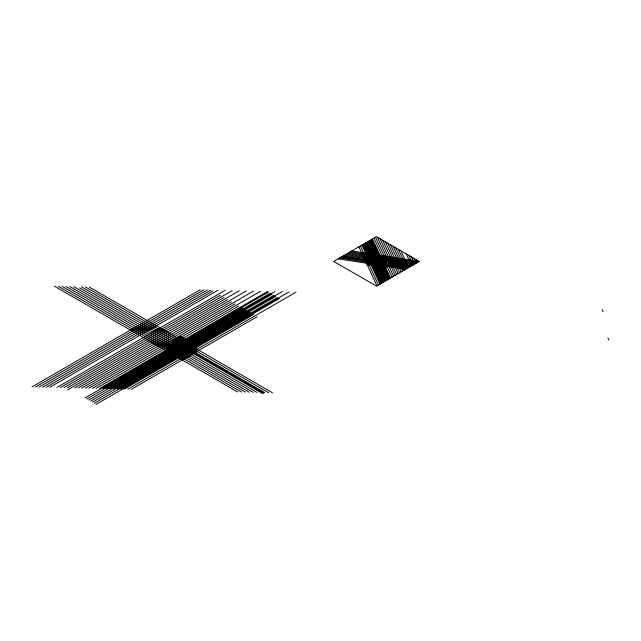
<?xml version="1.0" encoding="UTF-8"?>
<svg xmlns="http://www.w3.org/2000/svg" width="641" height="641" viewBox="0 0 641 641"><rect width="100%" height="100%" fill="white"/><g stroke="black" fill="none" stroke-linecap="round" stroke-linejoin="round"><path stroke-width="0.96" d="M366.171 262.626L367.718 261.704A1.755 1.01 0 0 0 367.99 261.119L367.381 260.735L365.715 261.64L367.421 261.905M367.974 263.098L366.267 262.834L367.934 261.929L368.543 262.313A1.755 1.01 0 0 1 368.271 262.898L366.724 263.82M372.205 259.124L373.799 258.171L373.102 257.81A1.755 1.01 0 0 0 372.092 257.97L370.498 258.86M175.089 342.03L182.797 337.567M175.522 342.51L183.23 338.039M175.963 342.975L183.663 338.512M176.395 343.44L184.103 338.977M173.006 343.945L173.006 340.692L174.857 341.757A35.399 20.472 59.9 0 0 176.86 343.921L184.536 339.426M177.277 344.329L184.977 339.866M177.717 344.77L185.417 340.307M178.158 345.195L185.866 340.732M178.607 345.611L186.307 341.148M179.055 346.02L186.755 341.557M179.504 346.428L187.204 341.965M179.953 346.821L187.661 342.358L196.466 348.56L196.466 351.813L178.462 341.757M180.401 347.214L188.109 342.743M180.858 347.59L188.566 343.127M181.315 347.967L189.023 343.504M181.772 348.335L189.48 343.864M182.228 348.696L189.936 344.225M182.693 349.049L190.401 344.578M183.158 349.393L190.858 344.93M176.86 343.921L183.582 349.706L191.322 345.267M184.079 350.066L191.787 345.603M184.552 350.395L192.252 345.932M185.017 350.715L192.725 346.252M185.489 351.036L193.189 346.565M185.954 351.34L193.662 346.877M186.427 351.645L194.135 347.182M187.092 355.378L186.459 355.803L187.092 356.228L186.459 356.716L186.779 357.406L186.9 351.949L194.608 347.478M32.05 386.868L200.224 289.772M35.6 386.956L203.774 289.86M39.149 387.044L207.323 289.948M42.699 387.132L210.873 290.036M46.248 387.22L212.884 291.014M49.79 387.308L217.972 290.213M56.889 387.485L225.071 290.389M60.438 387.573L220.288 295.285M63.988 387.661L232.162 290.565M67.537 387.749L223.989 297.424M67.69 389.792L239.261 290.734M74.636 387.917L227.683 299.555M78.186 388.005L246.36 290.91M81.736 388.093L231.385 301.695M85.277 388.182L253.459 291.086M88.827 388.27L235.087 303.826M173.006 340.692L180.722 336.237L182.573 337.302L187.693 342.374M92.376 388.358L172.998 341.813M181.667 336.805L260.558 291.262M95.926 388.446L179.063 340.443M180.409 339.674L182.573 340.555M182.509 338.456L238.789 305.965M179.64 337.27L182.276 338.769L182.26 340.74M99.475 388.534L267.65 291.439M85.109 397.901L268.307 292.128M182.26 343.993L182.276 342.022L180.257 340.876M103.025 388.622L242.49 308.105M86.952 398.966L270.157 293.193M181.675 345.411L183.126 344.385L181.996 344.529L181.868 347.43L183.118 345.956M183.11 344.554L183.19 346.669L181.659 347.558L181.691 345.042L182.989 344.225M106.574 388.71L274.749 291.615M183.19 344.658L181.659 345.844M183.19 344.842L181.659 345.972M183.19 345.146L181.659 346.276M88.803 400.032L272.008 294.267M181.587 346.597L183.118 345.347M183.19 345.755L181.659 346.949L187.829 351.412M183.19 346.06L181.659 347.254M183.19 346.364L181.764 347.494M110.124 388.799L246.192 310.236M177.317 350.707L175.466 351.773L175.778 355.21L175.778 353.247A1.098 0.633 60 0 1 176.539 352.806A1.098 0.633 60 0 1 177.309 354.153L177.629 356.276L177.629 354.321A1.082 0.625 60 0 1 178.398 353.872A1.082 0.625 60 0 1 179.168 355.202L179.48 357.349L179.48 355.386A1.082 0.625 60 0 1 180.249 354.946A1.082 0.625 60 0 1 181.01 356.268L181.331 358.415L181.331 356.452A1.082 0.625 60 0 1 182.1 356.011A1.082 0.625 60 0 1 182.861 357.341L183.182 359.481L185.033 358.415L185.033 353.023M90.653 401.106L273.859 295.333M113.673 388.887L282.545 291.391M175.778 353.247L178.398 351.741A1.082 0.625 60 0 1 179.039 352.51M92.504 402.171L275.71 296.398M175.466 355.026L177.629 354.144M177.317 354.136L178.551 353.423M117.223 388.975L249.886 312.375M177.629 354.321L178.863 353.608M94.355 403.237L277.561 297.472M177.317 356.092L179.48 355.21M120.764 389.063L288.947 291.967M179.48 355.386L180.714 354.673M96.206 404.311L279.404 298.538M183.286 354.153L187.116 352.069M183.446 354.249L187.22 352.125M183.55 354.305L187.38 352.221M183.711 354.401L187.484 352.278M179.168 357.165L181.01 356.092M183.815 354.457L187.645 352.374M181.01 356.268L182.244 355.555M183.975 354.553L187.749 352.438M124.314 389.143L253.588 314.515M181.331 356.452L182.565 355.739M184.239 354.705L188.013 352.59M184.344 354.761L188.174 352.678M184.504 354.858L188.278 352.742M184.608 354.914L188.438 352.83M184.768 355.01L188.542 352.895M188.702 352.983L184.929 355.162L185.561 355.651L184.929 356.075M196.466 348.56L183.182 356.228L183.182 359.481M185.561 354.978L184.929 355.467L185.561 355.955M187.092 354.273L186.459 354.761L187.092 355.13L186.459 355.683L187.092 356.043M184.929 355.771L185.561 355.346L183.286 354.032M186.459 354.89L187.092 354.457M185.561 355.467L184.929 355.955L185.561 356.34M181.01 358.231L182.861 357.165M182.861 357.341L184.712 356.268A1.082 0.625 60 0 0 184.167 355.106A1.082 0.625 60 0 0 183.31 354.97M127.863 389.231L296.046 292.136M185.033 356.404L185.561 356.075M193.534 348.52L196.17 350.018L196.154 351.997M186.459 355.987L187.092 355.499L186.459 355.01L187.092 354.585L184.768 353.175M186.459 356.108L187.092 355.683L186.459 355.13L187.092 354.761L184.608 353.271M186.459 356.412L187.092 355.987L186.459 355.435M187.092 356.108L186.459 356.596L187.092 357.021M187.092 356.412L186.459 356.901L187.092 357.221L187.092 353.968M182.861 359.297L185.033 358.415M186.459 353.968L186.459 357.221L187.092 356.716M186.515 357.253L187.092 356.901L186.459 356.356M131.413 389.319L257.289 316.646M170.234 345.547L188.75 356.268L189.071 354.12A1.082 0.625 -60 0 1 189.832 352.798A1.082 0.625 -60 0 1 190.601 353.239L190.601 355.202L190.922 353.055A1.082 0.625 -60 0 1 191.683 351.725A1.082 0.625 -60 0 1 192.452 352.165L192.452 354.128L192.773 351.989A1.082 0.625 -60 0 1 193.534 350.659A1.082 0.625 -60 0 1 194.303 351.1L194.303 353.063L194.624 350.915A1.098 0.633 -60 0 1 195.393 349.593A1.098 0.633 -60 0 1 196.178 350.018M363.399 256.656L365.699 255.326L369.673 263.884L371.732 264.204A54.277 31.337 0 0 0 387.468 264.965M365.05 258.644L365.154 259.1L364.489 259.004L367.589 257.209L366.916 256.849A1.755 1.01 0 0 0 365.899 257.009L363.952 257.85L366.251 256.52L367.541 258.94M367.125 257.698L364.569 259.172L364.977 259.196L364.785 258.788M364.625 259.188L367.966 257.329A1.755 1.01 0 0 1 368.976 257.169L369.665 257.49L365.066 260.246M364.801 259.212L367.189 257.834M368.543 257.914L366.203 259.268L384.143 262.057M366.82 259.228L366.187 259.236L368.775 257.954M367.365 258.916L366.259 259.405M367.461 258.932L368.904 258.099M368.431 258.539L370.025 257.65M365.618 261.44L367.165 260.518A1.755 1.01 0 0 0 367.437 259.934L366.796 259.549L365.162 260.446L366.876 260.711M370.145 258.804L371.716 257.842L371.043 257.49A1.755 1.01 0 0 0 370.025 257.65M372.565 259.18L374.865 257.85L374.312 256.664M367.277 265.013L368.847 264.092A1.779 1.026 0 0 0 369.096 263.507L368.487 263.114L366.82 264.02L368.535 264.284M369.673 263.884L367.373 265.214L369.432 265.534L371.732 264.204L369.432 259.236A54.221 31.305 0 0 0 385.137 259.982L387.204 260.286L389.504 265.262L384.904 267.914L382.845 267.593L387.444 264.941L389.504 265.262M378.879 259.052L381.179 257.722M379.432 260.246L380.978 259.325A1.755 1.01 0 0 0 381.251 258.74L380.602 258.355L378.975 259.252L380.682 259.517M379.985 261.432L381.531 260.518A1.755 1.01 0 0 0 381.804 259.925L381.195 259.541L379.528 260.446L381.235 260.711M380.538 262.626L382.084 261.704A1.755 1.01 0 0 0 382.356 261.119L381.715 260.743L380.081 261.64L381.788 261.905M387.444 264.941L385.137 259.974L382.837 261.296L344.193 255.334M378.695 264.869L380.53 263.828L380.826 264.701M378.759 265.005L380.746 263.876M381.091 263.82L382.637 262.898A1.755 1.01 0 0 0 382.909 262.313L382.3 261.921L380.634 262.834L382.34 263.098M378.863 265.246L380.946 264.06M378.927 265.382L380.778 263.932L380.986 264.348M379.039 265.614C384.824 261.913 375.73 267.794 380.425 264.949M381.643 265.005L383.19 264.092A1.755 1.01 0 0 0 383.462 263.499L382.821 263.122L381.187 264.02L382.893 264.284M383.943 263.683L385.489 262.762A1.755 1.01 0 0 0 385.762 262.177L385.121 261.792L383.486 262.69L385.193 262.962M382.196 266.199L383.743 265.278A1.755 1.01 0 0 0 384.015 264.693L383.406 264.308L381.74 265.214L383.446 265.478M382.749 267.393L384.32 266.472A1.779 1.026 0 0 0 384.568 265.887L383.927 265.502L382.292 266.408L383.999 266.672M385.049 266.063L386.619 265.142A1.779 1.026 0 0 0 386.868 264.557L386.227 264.18L384.592 265.078L386.307 265.342M419.278 261.408L376.475 286.118L333.665 261.408L376.475 236.689L419.278 261.408L351.757 250.96M350.25 251.833L417.772 262.281L416.666 259.893M348.736 252.706L416.257 263.155L414.046 258.387M364.945 255.767L383.518 258.635M347.23 253.58L414.751 264.02L411.434 256.873M366.267 256.552L368.399 257.009M366.348 256.729L368.463 257.145M366.412 256.865L368.519 257.281M365.498 256.953L384.071 259.829M366.54 257.137L368.663 257.586M373.591 258.323L373.431 257.842M366.62 257.305L368.727 257.722M366.676 257.442L368.791 257.858M345.715 254.453L384.352 260.422M387.493 260.911L413.237 264.893L408.814 255.366M368.936 258.171L366.516 257.794L366.532 258.299M366.34 257.89L369 258.307M369.056 258.443L366.171 257.994L365.498 258.9M366.836 258.131L364.473 258.972M367.013 258.155L369.136 258.611M383.598 260.863L365.779 258.219L365.843 258.7M367.157 258.459L369.264 258.884M369.344 259.052L366.588 259.004M369.408 259.188L366.283 259.18M388.045 262.113L411.714 265.775L406.202 253.852M366.299 257.914L366.444 258.355L365.61 258.315L365.025 259.172M384.648 261.768L382.933 261.504L384.568 260.607L385.209 260.983A1.755 1.01 0 0 1 384.937 261.568L383.39 262.49L342.679 256.2M364.657 258.868L365.538 258.876M388.606 263.307L410.2 266.648M341.925 256.64L384.688 263.251M341.172 257.073L383.951 263.691M389.159 264.501L408.694 267.521L400.962 250.831M385.746 264.148L384.039 263.884L385.674 262.986L386.315 263.363A1.755 1.01 0 0 1 386.042 263.956L384.496 264.869L339.658 257.946M367.71 261.72L385.257 264.437M380.241 263.836L380.85 263.94L378.951 265.254M380.273 263.868L380.417 265.005M380.89 264.116L378.975 265.478L379.384 265.606L379.192 264.404M388.959 265.574L407.179 268.395M379.704 264.172L379.945 265.286M379.488 264.292L379.728 265.406L379.063 264.485M380.81 264.597L380.586 263.828M368.263 262.914L385.802 265.63M378.719 264.685L379.256 265.678M378.807 264.949L380.257 263.836L380.754 264.781M380.081 265.15L379.881 264.012M338.144 258.82L405.665 269.268M385.145 266.271L387.204 266.584L392.092 277.104M178.871 338.592L191.98 349M89.275 287.032L178.278 338.424M180.009 339.418L272.473 392.805M179.176 339.137L180.409 339.85L180.409 341.805M180.313 340.683L196.13 349.818M178.871 340.555L180.722 341.629L180.722 339.49M177.637 340.018L178.871 340.732L178.871 342.695L177.02 341.629M85.405 286.936L176.147 339.321M178.559 340.74L268.611 392.709M177.325 340.203L178.559 340.916L178.559 342.879M180.722 342.743L182.573 343.808L182.573 337.302L174.857 341.757L174.857 345.01M194.624 350.739L196.466 351.813M178.871 341.845L180.722 342.919L180.722 344.882L178.871 343.808M193.39 350.202L194.624 350.915M179.176 342.39L180.409 343.103L180.409 345.058L178.559 343.993M182.509 344.225L182.244 347.222M193.069 350.387L194.303 351.1M182.348 344.321L182.012 347.27M183.118 344.738L190.137 350.074M182.244 344.401L181.852 347.358M182.132 344.497L177.645 340.147M183.118 345.042L181.659 346.46M182.076 344.57L189.672 350.339M181.988 344.682L182.861 344.153L182.925 346.821M81.543 286.848L174.873 340.724M176.596 341.725L264.741 392.613M175.474 341.268L176.708 341.982L176.708 343.945L174.857 342.879M183.118 345.651L181.659 347.069M181.707 345.275L183.102 344.345L182.957 346.717M177.18 340.411L183.19 346.244M194.624 352.879L192.773 351.813L192.773 349.85M176.66 342.831L263.82 393.149M192.452 351.997L194.303 353.063M177.325 343.456L178.559 344.169L178.559 346.132L176.708 345.058M191.218 351.46L192.452 352.165M181.659 346.156L183.19 344.962L178.11 339.874M175.169 342.695L177.02 343.76L177.02 341.797A1.082 0.625 -60 0 1 177.789 340.475A1.082 0.625 -60 0 1 178.559 340.916M182.541 346.965L182.693 344.121M173.326 341.797L175.169 342.871L175.169 344.834L173.326 343.76L173.326 341.797A1.082 0.625 -60 0 1 173.871 340.635A1.082 0.625 -60 0 1 174.729 340.507M79.692 287.913L173.022 341.797M174.753 342.791L262.89 393.678M177.02 344.882L178.871 345.948L178.871 343.985A1.082 0.625 -60 0 1 179.64 342.655A1.082 0.625 -60 0 1 180.409 343.103M190.922 352.879L192.773 353.944M189.688 352.342L190.922 353.055M174.761 343.888L192.452 354.128M175.474 344.521L176.708 345.235L176.708 347.198L174.857 346.132M189.367 352.526L190.601 353.239M73.811 286.655L257.009 392.42M186.779 352.021L188.678 353.055M186.619 352.109L188.574 353.119M186.515 352.173L188.414 353.207M186.355 352.262L188.31 353.271M175.169 345.948L177.02 347.013L177.02 345.05A1.082 0.625 -60 0 1 177.789 343.728A1.082 0.625 -60 0 1 178.559 344.169M186.251 352.326L188.15 353.359M189.071 353.944L190.922 355.018M173.935 345.411L175.169 346.124L175.169 348.087L173.326 347.013M186.09 352.414L189.071 354.12M172.076 344.481L188.734 354.096M185.826 352.566L187.781 353.576M188.75 354.128L190.601 355.202M172.237 344.794L174.088 345.86A1.082 0.625 -60 0 1 174.857 346.308L174.857 348.263L173.006 347.198M185.722 352.63L187.621 353.664M185.561 352.718L187.517 353.728M185.457 352.782L187.356 353.816M185.297 352.87L187.252 353.88M69.901 286.559L253.107 392.324M184.872 353.119L187.092 354.401M184.504 353.327L187.092 354.826L186.459 355.378L187.092 355.739L186.459 356.292L187.092 356.66M184.344 353.423L186.299 354.433M189.071 356.084L185.137 352.967L185.137 356.46L185.561 356.26L184.929 355.835M172.092 346.477L173.326 347.19L173.326 349.153L171.476 348.087L171.476 346.124M184.239 353.479L186.138 354.521M183.975 353.64L185.874 354.673M171.772 346.661L173.006 347.374L173.006 349.337M183.815 353.728L185.77 354.737M183.711 353.792L185.61 354.826M183.55 353.88L185.561 355.042M183.446 353.944L185.561 355.162L184.929 355.651L185.561 356.14M66.039 286.463L249.237 392.228M186.459 356.043L186.988 357.285M184.929 355.346L185.561 355.771L184.929 356.26L185.297 356.492M168.383 346.613L185.457 356.404L185.457 353.023M169.921 347.726L171.155 348.44L171.155 350.403L169.304 349.337M62.169 286.367L245.375 392.132M169.625 349.153L171.476 350.218L171.476 348.255A1.082 0.625 -60 0 1 172.237 346.933A1.082 0.625 -60 0 1 173.006 347.374M167.774 348.255L169.625 349.329L169.625 351.292L167.774 350.218L167.774 348.255A1.082 0.625 -60 0 1 168.319 347.093A1.082 0.625 -60 0 1 169.176 346.957M167.453 348.44L169.304 349.513M58.307 286.271L241.505 392.044M54.437 286.174L237.643 391.947M186.9 351.949L183.582 349.706M194.287 347.662L188.134 343.199L182.26 337.47M193.83 347.935L187.669 343.464L181.804 337.735M193.366 348.199L187.212 343.736L181.339 338.007M192.909 348.464L186.747 344.001L180.882 338.272M192.444 348.736L186.283 344.273L180.417 338.536M191.523 349.273L185.361 344.802L179.496 339.073M191.058 349.537L184.896 345.074L179.031 339.337M190.593 349.802L184.44 345.339L178.567 339.61M189.207 350.611L183.054 346.14M188.75 350.875L182.589 346.412L176.724 340.675M188.286 351.14L182.132 346.677L176.259 340.948M187.364 351.677L181.203 347.214L175.338 341.485M181.667 346.949L175.802 341.212M179.953 338.809L180.666 339.602M384.776 259.982L387.1 264.957M384.135 260.006L386.459 264.973M383.494 260.022L385.818 264.989M382.861 260.03L385.185 264.997M382.236 260.038L384.56 265.005M381.611 260.038L383.935 265.013M380.994 260.038L383.31 265.005M380.377 260.03L382.701 265.005M379.768 260.022L382.084 264.989M379.16 260.006L381.483 264.981M378.559 259.99L380.882 264.957M377.958 259.966L380.281 264.941M377.365 259.942L379.688 264.909M376.772 259.909L379.095 264.885M376.187 259.877L378.51 264.853M375.602 259.845L377.926 264.813M375.025 259.805L377.349 264.773M374.448 259.765L376.772 264.733M373.879 259.717L376.203 264.685M373.31 259.669L375.634 264.637M372.75 259.613L375.065 264.589M372.189 259.557L374.504 264.533M371.628 259.501L373.951 264.469M371.075 259.437L373.399 264.413M370.522 259.373L372.846 264.348M369.977 259.309L372.293 264.276M602.131 309.635L603.149 311.822M607.932 337.951L608.95 340.139M398.349 249.317L407.195 268.387M395.729 247.811L405.689 269.26M393.117 246.296L404.175 270.125M390.497 244.79L402.66 270.999M387.885 243.276L401.154 271.872M385.265 241.769L399.639 272.745M382.645 240.255L398.133 273.619M380.033 238.748L396.619 274.492M377.413 237.234L395.112 275.366M375.506 237.25L386.122 260.126M388.718 265.719L393.598 276.231M373.999 238.123L384.344 260.422M372.485 238.997L390.577 277.978M371.732 239.43L389.824 278.41M370.979 239.87L389.071 278.851M370.218 240.303L388.31 279.284M369.464 240.736L387.557 279.724M380.097 263.892L380.506 264.957M379.752 264.084L380.161 265.158M379.664 264.132L380.073 265.206M368.711 241.176L386.803 280.157M378.975 264.533L379.344 265.63M367.95 241.609L386.042 280.598M367.197 242.05L385.289 281.03M366.444 242.482L384.536 281.463M365.69 242.923L383.783 281.904M364.929 243.356L383.022 282.336M364.176 243.788L382.268 282.777M363.423 244.229L381.515 283.21M362.67 244.662L380.762 283.651M368.078 256.801L369.248 259.204M367.902 256.777L369.136 259.188M367.726 256.753L368.96 259.164M367.549 256.721L368.783 259.132M367.429 256.704L368.607 259.108M361.909 245.102L380.001 284.083M367.077 256.648L368.311 259.06M366.964 256.632L368.134 259.036M366.78 256.6L368.014 259.02M366.604 256.576L367.838 258.988M366.492 256.56L367.662 258.964M366.644 257.722L366.788 258.155M366.556 257.77L366.66 258.227M360.402 245.976L378.494 284.957M365.827 258.195L365.971 258.627M365.482 258.395L365.626 258.828M365.138 258.587L365.282 259.028M358.888 246.841L376.98 285.83M188.75 353.015L188.75 356.268M187.22 355.018L187.22 353.055A1.082 0.625 -60 0 1 187.765 351.893A1.082 0.625 -60 0 1 188.63 351.757M186.932 353.88L186.932 357.317M186.723 353.816L186.723 357.374M186.619 353.88L186.619 357.317M185.345 352.967L185.345 356.46M185.241 352.903L185.241 356.524M184.712 356.268L184.712 358.231M182.805 344.137L182.773 346.917M182.589 344.129L182.509 347.069M182.485 344.161L182.397 347.126M181.796 344.818L181.715 347.526M169.304 348.215L169.304 351.468L167.453 350.403L167.453 347.15M181.459 353.904A1.082 0.625 60 0 1 182.741 354.649M179.608 352.838A1.082 0.625 60 0 1 180.89 353.576M177.741 351.757A1.098 0.633 60 0 1 178.398 351.749M186.9 351.837A43.676 25.215 60 0 1 174.825 341.853M189.191 351.428A1.082 0.625 -60 0 1 190.481 350.691M191.042 350.363A1.082 0.625 -60 0 1 192.324 349.617M192.901 349.305A1.098 0.633 -60 0 1 194.199 348.544M175.297 340.179A1.082 0.625 -60 0 1 176.579 339.434M177.148 339.105A1.082 0.625 -60 0 1 178.43 338.368M178.967 338.152A1.098 0.633 -60 0 1 180.297 337.286M175.169 342.871A1.082 0.625 -60 0 1 175.938 341.541A1.082 0.625 -60 0 1 176.708 341.982M178.871 340.732A1.082 0.625 -60 0 1 179.64 339.401A1.082 0.625 -60 0 1 180.409 339.85M180.73 339.682A1.098 0.633 -60 0 1 181.499 338.336A1.098 0.633 -60 0 1 182.284 338.76M169.745 346.637A1.082 0.625 -60 0 1 171.027 345.892M171.596 345.563A1.082 0.625 -60 0 1 172.878 344.826M173.374 344.698A1.082 0.625 -60 0 1 173.879 343.88M175.297 343.432A1.082 0.625 -60 0 1 175.938 342.655M177.052 342.655A1.082 0.625 -60 0 1 177.373 341.974M178.999 341.292A1.082 0.625 -60 0 1 179.432 340.675M169.625 349.329A1.082 0.625 -60 0 1 170.386 347.999A1.082 0.625 -60 0 1 171.155 348.44M173.326 347.19A1.082 0.625 -60 0 1 174.088 345.86M175.169 346.124A1.082 0.625 -60 0 1 175.938 344.794A1.082 0.625 -60 0 1 176.708 345.235M180.73 342.935A1.098 0.633 -60 0 1 181.499 341.589A1.098 0.633 -60 0 1 182.284 342.014M385.698 261.183A54.285 31.337 0 0 1 369.985 260.422M386.811 263.571A54.277 31.337 0 0 1 371.099 262.81M385.145 259.998A54.317 31.361 0 0 1 369.432 259.228M386.539 262.97A54.277 31.337 0 0 1 370.819 262.209M386.675 263.275A54.277 31.337 0 0 1 370.963 262.506M387.092 264.164A54.277 31.337 0 0 1 371.379 263.403M385.978 261.784A54.277 31.337 0 0 1 370.266 261.015M386.395 262.674A54.277 31.337 0 0 1 370.682 261.913M385.562 260.887A54.277 31.337 0 0 1 369.849 260.126M371.652 264.004A55.422 31.994 0 0 0 379.007 264.685A53.283 30.76 0 0 0 387.372 264.749M386.114 262.081A54.277 31.337 0 0 1 370.402 261.32M385.281 260.294A54.277 31.337 0 0 1 369.569 259.525M385.842 261.48A54.277 31.337 0 0 1 370.129 260.719M387.228 264.461A54.277 31.337 0 0 1 371.516 263.699M386.259 262.377A54.277 31.337 0 0 1 370.546 261.616M386.956 263.868A54.277 31.337 0 0 1 371.243 263.106M385.425 260.591A54.277 31.337 0 0 1 369.713 259.829M377.309 264.284L375.754 265.206L375.297 264.22L376.932 263.315L377.581 263.699A1.755 1.01 0 0 1 377.301 264.284M186.178 348.4L184.648 349.281L184.648 347.318A1.082 0.625 -60 0 1 185.417 345.996A1.082 0.625 -60 0 1 186.178 346.436L186.178 348.4"/></g></svg>
